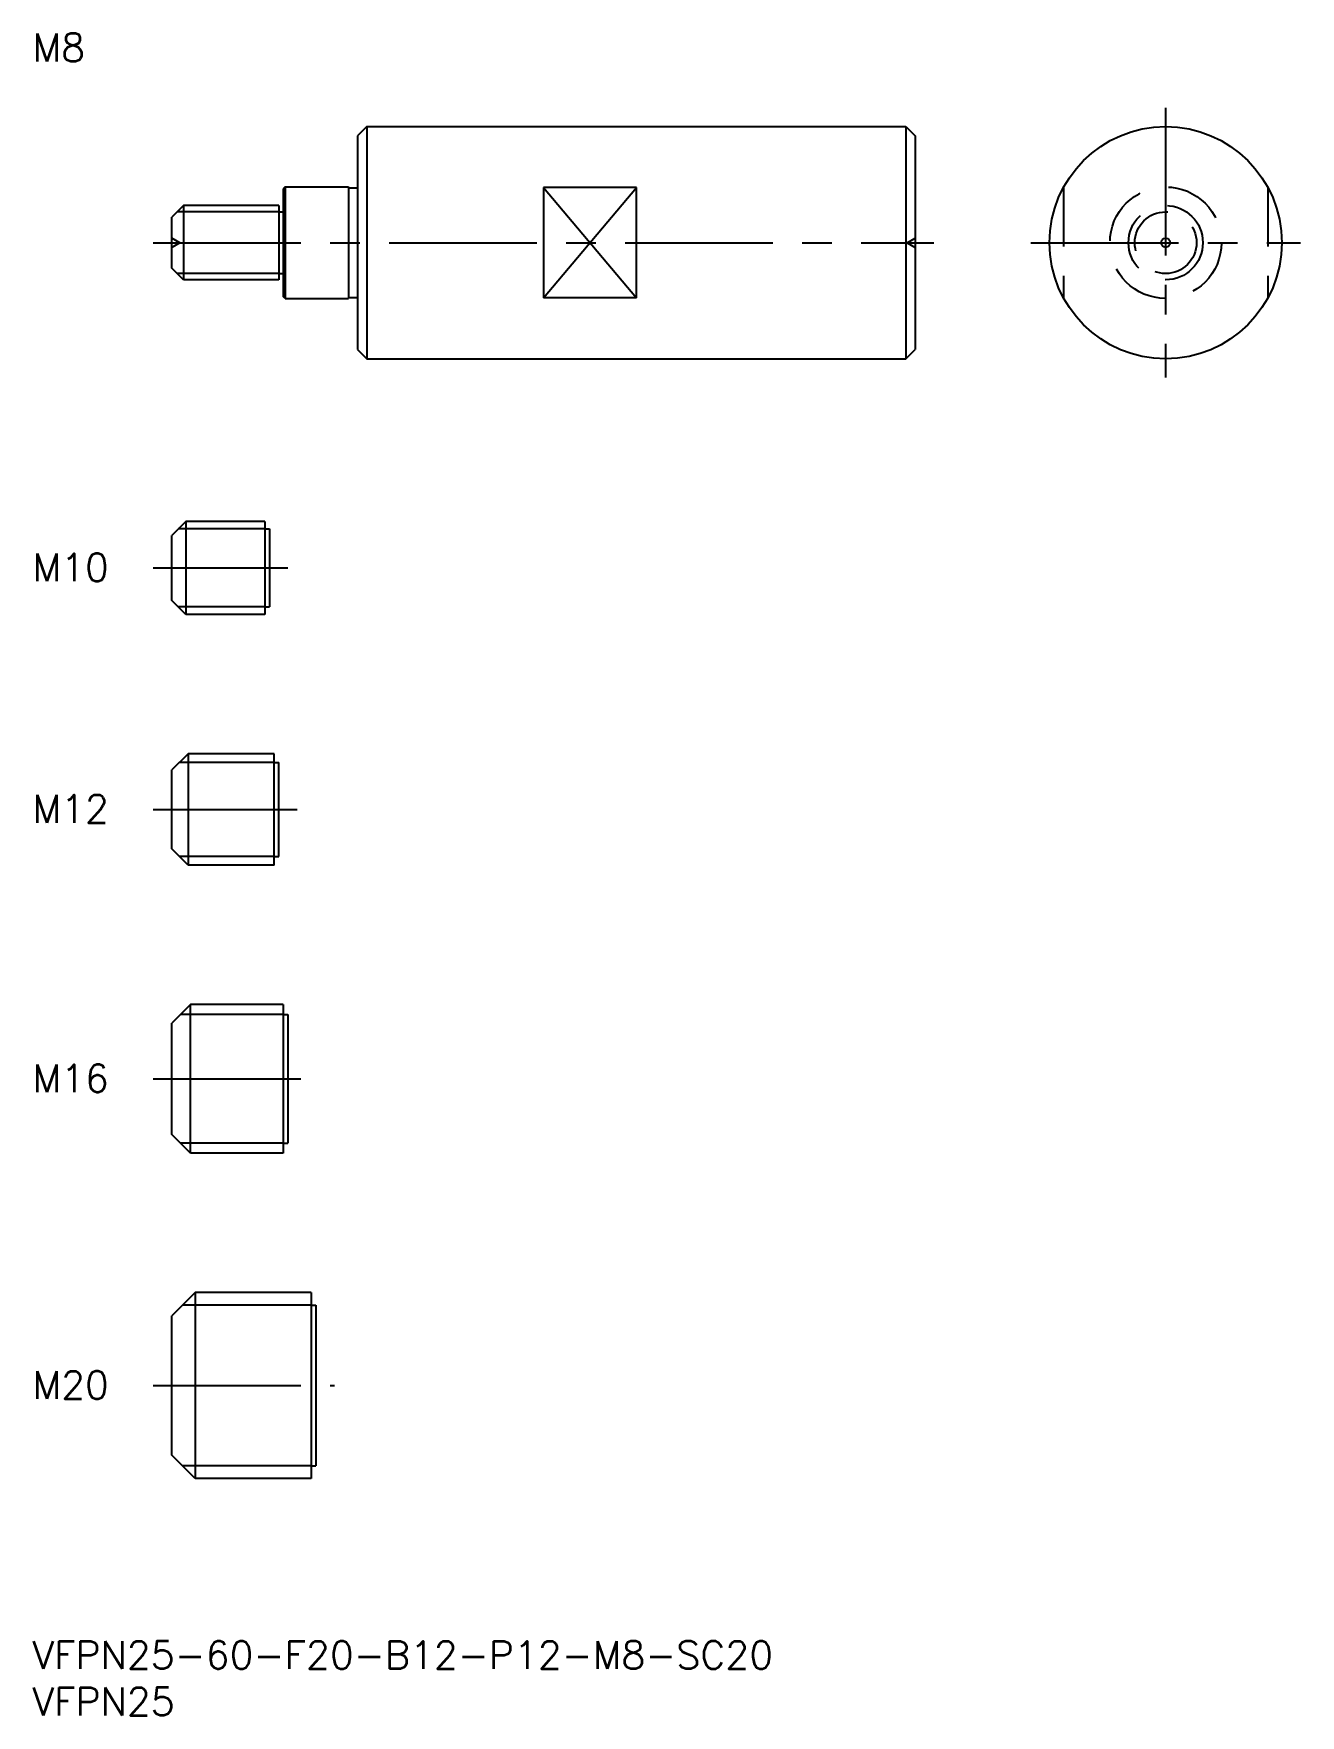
# Model space of a CAD drawing. Extents: x 0 to 136, y -8 to 173.
import ezdxf

# ---------------------------------------------------------------- set-up
doc = ezdxf.new("R2010")
doc.units = 0
doc.header["$LTSCALE"] = 0.5
doc.linetypes.add('CENTER', pattern=[50.8, 31.75, -6.35, 6.35, -6.35])
doc.linetypes.add('DASHED', pattern=[19.05, 12.7, -6.35])
for name, color, linetype in [('MSM_CENTER', 1, 'CENTER'), ('MSM_CONTINUOUS', 7, 'CONTINUOUS'), ('MSM_DASHED', 4, 'DASHED'), ('MSM_NARROW', 5, 'CONTINUOUS'), ('MSM_PART_NUMBER', 7, 'CONTINUOUS')]:
    doc.layers.add(name, color=color, linetype=linetype)
doc.styles.get("Standard").update_dxf_attribs({"font": 'txt.shx', "height": 1, "bigfont": 'bigfont.shx'})

# ---------------------------------------------------------------- blocks, each defined once
blk = doc.blocks.new('*U12')
at = {"layer": 'MSM_PART_NUMBER'}
blk.add_text('VFPN25-60-F20-B12-P12-M8-SC20', height=3, dxfattribs=at).set_placement((0, -3))
blk = doc.blocks.new('*U13')
at = {"layer": 'MSM_PART_NUMBER'}
blk.add_text('VFPN25', height=3, dxfattribs=at).set_placement((0, -8))
blk = doc.blocks.new('*U14')
at = {"layer": 'MSM_PART_NUMBER'}
blk.add_text('M20', height=3, dxfattribs=at).set_placement((0, 26.06))
blk = doc.blocks.new('*U15')
at = {"layer": 'MSM_PART_NUMBER'}
blk.add_text('M16', height=3, dxfattribs=at).set_placement((0, 59.06))
blk = doc.blocks.new('*U16')
at = {"layer": 'MSM_PART_NUMBER'}
blk.add_text('M12', height=3, dxfattribs=at).set_placement((0, 88.06))
blk = doc.blocks.new('*U17')
at = {"layer": 'MSM_PART_NUMBER'}
blk.add_text('M10', height=3, dxfattribs=at).set_placement((0, 114.06))
blk = doc.blocks.new('*U18')
at = {"layer": 'MSM_PART_NUMBER'}
blk.add_text('M8', height=3, dxfattribs=at).set_placement((0, 170))

msp = doc.modelspace()

# ---------------------------------------------------------------- linework, layer by layer
at = {"layer": 'MSM_CENTER'}
for p, q in [((121.96, 165), (121.96, 136)), ((13, 150.5), (97, 150.5)), ((107.46, 150.5), (136.46, 150.5)), ((13, 115.5), (27.5, 115.5)), ((13, 89.5), (28.5, 89.5)), ((13, 60.5), (29.5, 60.5)), ((13, 27.5), (32.5, 27.5))]:
    msp.add_line(p, q, dxfattribs=at)
at = {"layer": 'MSM_CONTINUOUS'}
for p, q in [((36, 163), (35, 162)), ((36, 163), (94, 163)), ((36, 163), (36, 138)), ((94, 163), (94, 138)), ((94, 163), (95, 162)), ((35, 162), (35, 139)), ((95, 162), (95, 139)), ((27.2, 156.5), (27, 156.3)), ((27, 156.3), (27, 144.7)), ((27.2, 156.5), (27.2, 144.5)), ((27.2, 156.5), (34, 156.5)), ((34, 156.5), (34, 144.5)), ((34, 156.4), (35, 156.4)), ((55, 156.44), (55, 144.56)), ((65, 156.44), (55, 156.44)), ((65, 144.56), (65, 156.44)), ((16.25, 154.5), (15, 153.25)), ((26.5, 154.5), (16.25, 154.5)), ((16.25, 154.5), (16.25, 146.5)), ((26.5, 154.5), (26.5, 146.5)), ((15, 147.75), (15, 153.25)), ((26.5, 153.82), (27, 153.82)), ((16.25, 146.5), (15, 147.75)), ((26.5, 147.18), (27, 147.18)), ((26.5, 146.5), (16.25, 146.5)), ((27.2, 144.5), (27, 144.7)), ((27.2, 144.5), (34, 144.5)), ((34, 144.6), (35, 144.6)), ((65, 144.56), (55, 144.56)), ((35, 139), (36, 138)), ((36, 138), (94, 138)), ((94, 138), (95, 139)), ((16.5, 120.5), (15, 119)), ((25, 120.5), (16.5, 120.5)), ((16.5, 120.5), (16.5, 110.5)), ((25, 120.5), (25, 110.5)), ((25, 119.69), (25.5, 119.69)), ((25.5, 119.69), (25.5, 111.31)), ((15, 112), (15, 119)), ((16.5, 110.5), (15, 112)), ((25, 110.5), (16.5, 110.5)), ((25, 111.31), (25.5, 111.31)), ((16.75, 95.5), (15, 93.75)), ((26, 95.5), (16.75, 95.5)), ((16.75, 95.5), (16.75, 83.5)), ((26, 83.5), (26, 95.5)), ((26, 94.55), (26.5, 94.55)), ((26.5, 84.45), (26.5, 94.55)), ((15, 85.25), (15, 93.75)), ((16.75, 83.5), (15, 85.25)), ((26, 83.5), (16.75, 83.5)), ((26, 84.45), (26.5, 84.45)), ((17, 68.5), (15, 66.5)), ((27, 68.5), (17, 68.5)), ((17, 52.5), (17, 68.5)), ((27, 68.5), (27, 52.5)), ((27, 67.42), (27.5, 67.42)), ((27.5, 67.42), (27.5, 53.58)), ((15, 54.5), (15, 66.5)), ((17, 52.5), (15, 54.5)), ((27, 52.5), (17, 52.5)), ((27, 53.58), (27.5, 53.58)), ((17.5, 37.5), (15, 35)), ((30, 37.5), (17.5, 37.5)), ((17.5, 37.5), (17.5, 17.5)), ((30, 37.5), (30, 17.5)), ((15, 20), (15, 35)), ((30, 36.15), (30.5, 36.15)), ((30.5, 36.15), (30.5, 18.85)), ((17.5, 17.5), (15, 20)), ((30, 18.85), (30.5, 18.85)), ((30, 17.5), (17.5, 17.5))]:
    msp.add_line(p, q, dxfattribs=at)
for radius in [12.5, 0.5]:
    msp.add_circle((121.96, 150.5), radius, dxfattribs=at)
at = {"layer": 'MSM_DASHED'}
for p, q in [((110.96, 156.44), (110.96, 144.56)), ((132.96, 156.44), (132.96, 144.56)), ((15.87, 150.5), (15, 151)), ((15.87, 150.5), (15, 150)), ((94.13, 150.5), (95, 151)), ((94.13, 150.5), (95, 150))]:
    msp.add_line(p, q, dxfattribs=at)
for radius in [6, 4, 3.32]:
    msp.add_circle((121.96, 150.5), radius, dxfattribs=at)
at = {"layer": 'MSM_NARROW'}
for p, q in [((55, 156.44), (65, 144.56)), ((55, 144.56), (65, 156.44)), ((26.5, 153.82), (15.57, 153.82)), ((26.5, 147.18), (15.57, 147.18)), ((25, 119.69), (15.69, 119.69)), ((25, 111.31), (15.69, 111.31)), ((26, 94.55), (15.8, 94.55)), ((26, 84.45), (15.8, 84.45)), ((27, 67.42), (15.92, 67.42)), ((27, 53.58), (15.92, 53.58)), ((30, 36.15), (16.15, 36.15)), ((30, 18.85), (16.15, 18.85))]:
    msp.add_line(p, q, dxfattribs=at)

# ---------------------------------------------------------------- block references
at = {"layer": 'MSM_CONTINUOUS'}
for name in ['*U18', '*U17', '*U16', '*U15', '*U14', '*U12', '*U13']:
    msp.add_blockref(name, (0, 0), dxfattribs=at)

doc.saveas('drawing.dxf')
